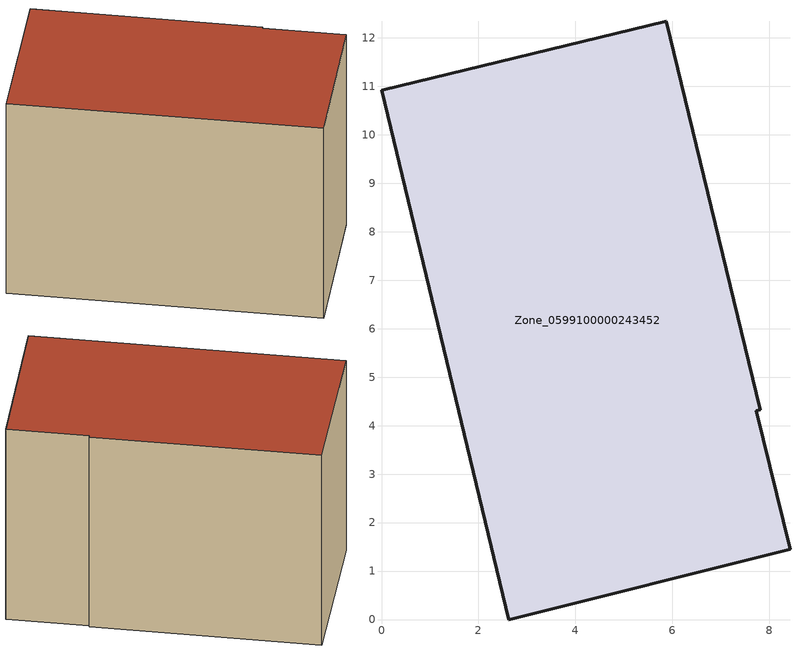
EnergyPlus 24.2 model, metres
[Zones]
Zone_0599100000243452
 floor ground (C_G): 0,10.92 5.88,12.34 7.81,4.33 7.73,4.31 8.43,1.45 2.63,0 z0
 wall outside (C_F): 5.88,12.34 0,10.92 2.63,0 8.43,1.45 7.73,4.31 7.81,4.33 5.88,12.34 z0:7.98
 roof outside (C_R): 0,10.92 2.63,0 8.43,1.45 7.73,4.31 7.81,4.33 5.88,12.34 z7.98
[BUILDING]
Pand.0599100000243452: North Axis=0; Terrain=City; Loads Convergence Tolerance Value=0.04; Temperature Convergence Tolerance Value=0.4; Solar Distribution=FullExterior; Maximum Number of Warmup Days=25; Minimum Number of Warmup Days=1
[Site:Location]
Rotterdam.The.Hague.AP_ZH_NLD Design_Conditions: Latitude=51.96; Longitude=4.45; Time Zone=1; Elevation=-4.5
[SITE:GROUNDTEMPERATURE:BUILDINGSURFACE]
18, 18, 18, 18, 18, 18, 18, 18, 18, 18, 18, 18
[MATERIAL] Thermal Absorptance=0.9; Solar Absorptance=0.7; Visible Absorptance=0.7
Name | Roughness | Thickness | Conductivity | Density | Specific Heat
G.TI.1965-1974 | MediumSmooth | 0.15 | 0.882353 | 540 | 1210
F.TI.1965-1974 | Rough | 0.3 | 0.697674 | 1920 | 840
R.TI.1965-1974 | MediumRough | 0.2 | 0.232558 | 1500 | 1000
[CONSTRUCTION]
C_G: G.TI.1965-1974
C_F: F.TI.1965-1974
C_R: R.TI.1965-1974
[ZONE]
Zone_0599100000243452: Type=1; Multiplier=1; Ceiling Height=Autocalculate; Volume=Autocalculate; Floor Area=autocalculate; Part of Total Floor Area=Yes
[ZONEINFILTRATION:DESIGNFLOWRATE]
Infil_Zone_0599100000243452: Zone or ZoneList or Space or SpaceList=Zone_0599100000243452; Schedule=AlwaysOn; Design Flow Rate Calculation Method=Flow/Area; Flow Rate per Floor Area=0.003; Constant Term Coefficient=1; Temperature Term Coefficient=0; Velocity Term Coefficient=0; Velocity Squared Term Coefficient=0
[HVACTEMPLATE:ZONE:IDEALLOADSAIRSYSTEM]
Zone_0599100000243452: Maximum Heating Supply Air Temperature=50; Minimum Cooling Supply Air Temperature=13; Maximum Heating Supply Air Humidity Ratio=0.0156; Minimum Cooling Supply Air Humidity Ratio=0.0077; Heating Limit=NoLimit; Cooling Limit=NoLimit; Dehumidification Control Type=ConstantSensibleHeatRatio; Cooling Sensible Heat Ratio=0.7; Dehumidification Setpoint=60; Humidification Control Type=None; Humidification Setpoint=30; Outdoor Air Method=None; Outdoor Air Flow Rate per Person=0.00944; Outdoor Air Flow Rate per Zone Floor Area=0; Outdoor Air Flow Rate per Zone=0; Demand Controlled Ventilation Type=None; Outdoor Air Economizer Type=NoEconomizer; Heat Recovery Type=None; Sensible Heat Recovery Effectiveness=0.7; Latent Heat Recovery Effectiveness=0.65
[ZONECONTROL:THERMOSTAT]
ThermostatControl_Zone_0599100000243452: Zone or ZoneList=Zone_0599100000243452; Control Type Schedule=DualSetpointControlType; Control 1=Thermostat_Zone_0599100000243452; Temperature Difference Between Cutout And Setpoint=0
[THERMOSTATSETPOINT:DUALSETPOINT]
Thermostat_Zone_0599100000243452: Heating Setpoint Temperature Schedule=HeatingSetpoint_Zone_0599100000243452; Cooling Setpoint Temperature Schedule=CoolingSetpoint_Zone_0599100000243452
[SCHEDULE:COMPACT]
HeatingSetpoint_Zone_0599100000243452: Through: 12/31, For: AllDays, Until: 24:00, 21
CoolingSetpoint_Zone_0599100000243452: Through: 12/31, For: AllDays, Until: 24:00, 24
DualSetpointControlType: Through: 12/31, For: AllDays, Until: 24:00, 4
AlwaysOn: Through: 12/31, For: AllDays, Until: 24:00, 1
